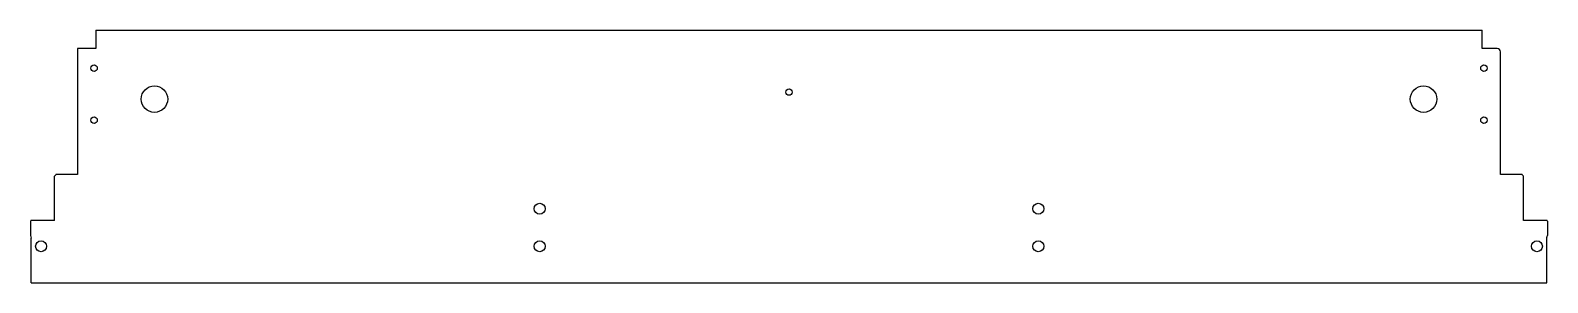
# Model space of a CAD drawing. Header units: millimetres. Extents: x -319 to 598, y 10 to 163.
import ezdxf

# ---------------------------------------------------------------- set-up
doc = ezdxf.new("R2010")
doc.units = ezdxf.units.MM

msp = doc.modelspace()

# ---------------------------------------------------------------- linework, layer by layer
at = {"color": 7, "linetype": 'Continuous', "lineweight": 25}
for p, q in [((-279.3, 162.55), (-279.3, 151.49)), ((-279.3, 162.55), (558.7, 162.55)), ((558.7, 151.49), (558.7, 162.55)), ((-290.3, 151.49), (-290.3, 75.29)), ((-279.3, 151.49), (-290.3, 151.49)), ((567.7, 151.49), (558.7, 151.49)), ((569.7, 75.29), (569.7, 149.49)), ((-304.3, 47.59), (-304.3, 74.34)), ((-290.3, 75.29), (-303.3, 75.29)), ((582.7, 75.29), (569.7, 75.29)), ((583.7, 47.59), (583.7, 74.34)), ((-318.8, 47.09), (-318.8, 38.39)), ((-304.3, 47.59), (-318.3, 47.59)), ((597.7, 47.59), (583.7, 47.59)), ((598.2, 47.09), (598.2, 38.39)), ((-318.3, 9.96), (-318.3, 36.96)), ((597.7, 9.96), (597.7, 36.96)), ((-318.3, 9.96), (597.7, 9.96))]:
    msp.add_line(p, q, dxfattribs=at)
for centre, radius in [((-280.3, 139.7), 1.95), ((559.7, 139.7), 1.95), ((-243.8, 120.95), 8), ((523.2, 120.95), 8), ((139.7, 125.2), 1.95), ((-280.3, 108.2), 1.95), ((559.7, 108.2), 1.95), ((-10.97, 54.65), 3.3), ((290.37, 54.65), 3.3), ((-312.3, 31.96), 3.3), ((-10.97, 31.96), 3.3), ((290.37, 31.96), 3.3), ((591.7, 31.96), 3.3)]:
    msp.add_circle(centre, radius, dxfattribs=at)
msp.add_arc((567.7, 149.49), 2, 0, 90, dxfattribs=at)
for points, knots in [([(-303.3, 75.29), (-303.35, 75.23), (-303.47, 75.11), (-303.65, 74.93), (-303.85, 74.74), (-304.07, 74.54), (-304.22, 74.4), (-304.3, 74.34)], [0, 0, 0, 0, 0.173168, 0.359647, 0.559553, 0.772978, 1, 1, 1, 1]), ([(583.7, 74.34), (583.52, 74.5), (583.17, 74.8), (582.85, 75.14), (582.7, 75.29)], [0, 0, 0, 0, 0.535129, 1, 1, 1, 1]), ([(-318.3, 47.59), (-318.38, 47.51), (-318.54, 47.34), (-318.71, 47.17), (-318.8, 47.09)], [0, 0, 0, 0, 0.48394, 1, 1, 1, 1]), ([(598.2, 47.09), (598.11, 47.17), (597.94, 47.34), (597.78, 47.51), (597.7, 47.59)], [0, 0, 0, 0, 0.510392, 1, 1, 1, 1]), ([(597.7, 36.96), (597.7, 37.09), (597.71, 37.21), (597.75, 37.4), (597.76, 37.46), (597.8, 37.59), (597.82, 37.66), (597.92, 37.92), (598.04, 38.15), (598.2, 38.39)], [0, 0, 0, 0, 0.25, 0.25, 0.375, 0.375, 0.5, 0.5, 1, 1, 1, 1])]:
    msp.add_open_spline(points, degree=3, knots=knots, dxfattribs=at)
msp.add_open_spline([(-318.8, 38.39), (-318.5, 37.95), (-318.31, 37.49), (-318.3, 36.96)], degree=3, dxfattribs=at)

doc.saveas('drawing.dxf')
